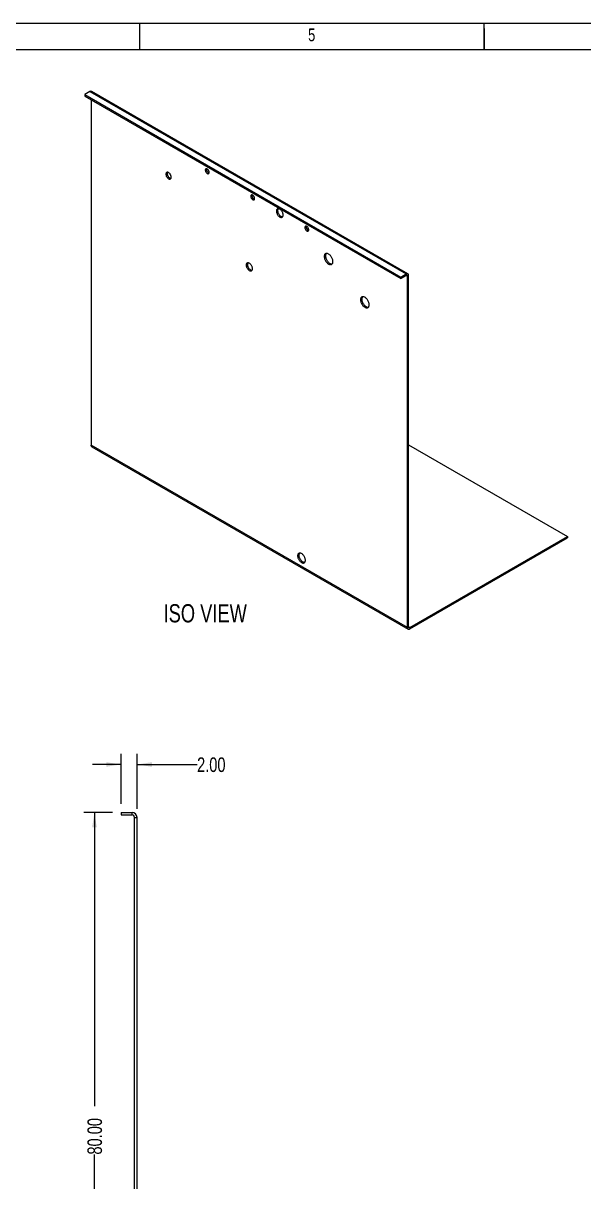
# Model space of a CAD drawing. Header units: inches. Extents: x 0 to 16.5, y 0 to 11.7.
# Drawn here: x 5.63 to 8.84, y 5.05 to 11.67 of the extents above; entities that cross this region are included whole.
import ezdxf

# ---------------------------------------------------------------- set-up
doc = ezdxf.new("R2010")
doc.units = ezdxf.units.IN
doc.header["$MEASUREMENT"] = 0
doc.layers.add('FORMAT', color=7, linetype='Continuous')
doc.styles.add('SLDTEXTSTYLE0', font='TXT', dxfattribs={"width": 0.75})
doc.dimstyles.new('SLDDIMSTYLE7', dxfattribs={"dimtxt": 0.084961, "dimasz": 0.084961, "dimexe": 0, "dimexo": 0.0625, "dimgap": 0.02124, "dimtad": 0, "dimlfac": 22, "dimrnd": 1e-09, "dimzin": 4, "dimdsep": 46, "dimtxsty": 'SLDTEXTSTYLE0', "dimsah": 1, "dimcen": 0.09, "dimadec": 0, "dimazin": 1, "dimtfac": 1, "dimtmove": 0, "dimatfit": 0, "dimfxl": 0, "dimfrac": 2, "dimtolj": 1, "dimtzin": 12, "dimarcsym": 0})
doc.dimstyles.new('SLDDIMSTYLE8', dxfattribs={"dimtxt": 0.084961, "dimasz": 0.084961, "dimexe": 0, "dimexo": 0.0625, "dimgap": 0.02124, "dimtad": 0, "dimlfac": 22, "dimrnd": 1e-09, "dimzin": 4, "dimdsep": 46, "dimtxsty": 'SLDTEXTSTYLE0', "dimsah": 1, "dimcen": 0.09, "dimadec": 0, "dimazin": 1, "dimtfac": 1, "dimtofl": 0, "dimtmove": 0, "dimatfit": 3, "dimfxl": 0, "dimfrac": 2, "dimtolj": 1, "dimtzin": 12, "dimarcsym": 0})

# ---------------------------------------------------------------- blocks, each defined once
blk = doc.blocks.new('Drawing View46')
at = {"color": 7, "linetype": 'Continuous', "lineweight": 25}
for p, q in [((-0.1051, 3.6364), (-0.1051, 3.6222)), ((-0.1051, 3.6364), (-0.0426, 3.6364)), ((-0.1051, 3.6222), (-0.0426, 3.6222)), ((-0.0426, 3.6222), (-0.0426, 3.6364)), ((-0.0284, 3.608), (-0.0142, 3.608)), ((-0.0284, 0.0284), (-0.0284, 3.608)), ((-0.0142, 0.0284), (-0.0142, 3.608)), ((-0.0142, 0.0284), (-0.0284, 0.0284)), ((0, 0.0142), (0, 0)), ((0, 0.0142), (1.8523, 0.0142)), ((0, 0), (1.8523, 0)), ((1.8523, 0.0142), (1.8523, 0))]:
    blk.add_line(p, q, dxfattribs=at)
for centre, radius, start, end in [((-0.0426, 3.608), 0.0284, 0, 90), ((-0.0426, 3.608), 0.0142, 0, 90), ((0, 0.0284), 0.0284, 180, 270), ((0, 0.0284), 0.0142, 180, 270)]:
    blk.add_arc(centre, radius, start, end, dxfattribs=at)
blk = doc.blocks.new('_D_31')
at = {"layer": 'FORMAT'}
for p, q in [((6.1931, 7.2111), (6.1931, 7.4954)), ((6.284, 7.1827), (6.284, 7.4954)), ((6.1931, 7.4354), (6.0297, 7.4354)), ((6.284, 7.4354), (6.627, 7.4354))]:
    blk.add_line(p, q, dxfattribs=at)
for points in [[(6.1931, 7.4354), (6.1081, 7.4485), (6.1081, 7.4223)], [(6.284, 7.4354), (6.369, 7.4223), (6.369, 7.4485)]]:
    blk.add_solid(points, dxfattribs=at)
at = {"layer": 'FORMAT', "insert": (6.627, 7.4758), "char_height": 0.08333, "attachment_point": 1, "style": 'SLDTEXTSTYLE0'}
blk.add_mtext('2.00', dxfattribs=at)
blk = doc.blocks.new('_D_32')
at = {"layer": 'FORMAT'}
for p, q in [((6.1431, 7.1611), (5.9808, 7.1611)), ((6.0408, 7.1611), (6.0408, 5.481)), ((6.0408, 3.5247), (6.0408, 5.2048)), ((6.2482, 3.5247), (5.9808, 3.5247))]:
    blk.add_line(p, q, dxfattribs=at)
for points in [[(6.0408, 7.1611), (6.0278, 7.0761), (6.0539, 7.0761)], [(6.0408, 3.5247), (6.0539, 3.6097), (6.0278, 3.6097)]]:
    blk.add_solid(points, dxfattribs=at)
at = {"layer": 'FORMAT', "insert": (6.0005, 5.2048), "char_height": 0.08333, "attachment_point": 1, "rotation": 90, "style": 'SLDTEXTSTYLE0'}
blk.add_mtext('80.00', dxfattribs=at)
blk = doc.blocks.new('Drawing View47')
at = {"color": 7, "linetype": 'Continuous', "lineweight": 25}
for p, q in [((-1.8162, 1.0419), (-1.8466, 1.0243)), ((-1.8466, 1.0243), (-1.8466, 1.0164)), ((-1.8466, 1.0243), (-0.0401, -0.0185)), ((-1.8466, 1.0164), (-0.0401, -0.0265)), ((-1.8162, 1.0419), (-0.0098, -0.001)), ((-1.8093, 0.9948), (-1.8093, -0.9796)), ((0, 0), (-1.8064, 1.0428)), ((-0.0401, -0.0185), (-0.0098, -0.001)), ((-0.0401, -0.0265), (-0.0098, -0.0089)), ((-0.0401, -0.0185), (-0.0401, -0.0265)), ((-0.0098, -0.0089), (-0.0098, -0.001)), ((-0.0098, -0.0089), (-0.0029, -0.0129)), ((-0.0029, -0.0129), (0.004, -0.0089)), ((-0.0029, -2.0224), (-0.0029, -0.0129)), ((0.004, -2.0184), (0.004, -0.0089)), ((-0.0029, -2.0224), (-1.8093, -0.9796)), ((-1.8053, -0.9885), (0.0012, -2.0313)), ((0.004, -0.9788), (0.9114, -1.5026)), ((0.011, -2.0224), (0.9114, -1.5026)), ((0.011, -2.0304), (0.9114, -1.5105)), ((0.9114, -1.5026), (0.9114, -1.5105)), ((0.004, -2.0184), (-0.0029, -2.0224)), ((0.011, -2.0224), (0.004, -2.0184)), ((0.011, -2.0224), (0.011, -2.0304))]:
    blk.add_line(p, q, dxfattribs=at)
at = {"color": 7, "linetype": 'Continuous', "lineweight": 25, "flags": 128}
for points in [[(-1.1353, 0.5802), (-1.1355, 0.5825), (-1.136, 0.5848), (-1.1367, 0.5873), (-1.1378, 0.5897), (-1.1391, 0.592), (-1.1406, 0.5941), (-1.1423, 0.5961), (-1.1441, 0.5977), (-1.1459, 0.5991), (-1.1478, 0.6001), (-1.1496, 0.6007), (-1.1514, 0.6009), (-1.153, 0.6007), (-1.1544, 0.6), (-1.1555, 0.599), (-1.1565, 0.5977), (-1.1571, 0.596), (-1.1574, 0.594), (-1.1574, 0.5919), (-1.1571, 0.5896), (-1.1565, 0.5872), (-1.1555, 0.5848), (-1.1544, 0.5824), (-1.153, 0.5801), (-1.1514, 0.5781), (-1.1496, 0.5763), (-1.1478, 0.5748), (-1.1459, 0.5736), (-1.1441, 0.5728), (-1.1423, 0.5724), (-1.1406, 0.5724), (-1.1391, 0.5728), (-1.1378, 0.5736), (-1.1367, 0.5748), (-1.136, 0.5763), (-1.1355, 0.5782), (-1.1353, 0.5802)], [(-1.1499, 0.6007), (-1.1504, 0.599), (-1.1505, 0.597)], [(-1.1505, 0.597), (-1.1504, 0.5947), (-1.1499, 0.5924), (-1.1491, 0.5899), (-1.1481, 0.5875), (-1.1468, 0.5852), (-1.1453, 0.5831), (-1.1436, 0.5811), (-1.1418, 0.5795), (-1.1399, 0.5781), (-1.1381, 0.5771), (-1.1362, 0.5765), (-1.1359, 0.5765)], [(-1.3522, 0.5523), (-1.3523, 0.5549), (-1.3528, 0.5576), (-1.3535, 0.5604), (-1.3546, 0.5632), (-1.3559, 0.5659), (-1.3574, 0.5686), (-1.3591, 0.5711), (-1.361, 0.5734), (-1.3631, 0.5754), (-1.3652, 0.5772), (-1.3674, 0.5786), (-1.3695, 0.5797), (-1.3716, 0.5804), (-1.3737, 0.5807), (-1.3756, 0.5806), (-1.3773, 0.5801), (-1.3788, 0.5792), (-1.3801, 0.5779), (-1.3812, 0.5763), (-1.3819, 0.5744), (-1.3824, 0.5723), (-1.3825, 0.5698), (-1.3824, 0.5673), (-1.3819, 0.5645), (-1.3812, 0.5618), (-1.3801, 0.559), (-1.3788, 0.5562), (-1.3773, 0.5536), (-1.3756, 0.5511), (-1.3737, 0.5488), (-1.3716, 0.5467), (-1.3695, 0.545), (-1.3674, 0.5435), (-1.3652, 0.5425), (-1.3631, 0.5418), (-1.361, 0.5415), (-1.3591, 0.5416), (-1.3574, 0.5421), (-1.3559, 0.543), (-1.3546, 0.5442), (-1.3535, 0.5458), (-1.3528, 0.5477), (-1.3523, 0.5499), (-1.3522, 0.5523)], [(-1.3756, 0.5738), (-1.3755, 0.5712), (-1.375, 0.5685), (-1.3743, 0.5657), (-1.3732, 0.563), (-1.3719, 0.5602), (-1.3704, 0.5575), (-1.3687, 0.555), (-1.3668, 0.5527), (-1.3647, 0.5507), (-1.3626, 0.5489), (-1.3604, 0.5475), (-1.3583, 0.5464), (-1.3562, 0.5458), (-1.3541, 0.5455), (-1.3537, 0.5454)], [(-0.8757, 0.4303), (-0.8759, 0.4326), (-0.8763, 0.435), (-0.8771, 0.4374), (-0.8781, 0.4398), (-0.8794, 0.4421), (-0.881, 0.4442), (-0.8826, 0.4462), (-0.8844, 0.4479), (-0.8863, 0.4492), (-0.8881, 0.4502), (-0.89, 0.4508), (-0.8917, 0.451), (-0.8933, 0.4508), (-0.8947, 0.4502), (-0.8959, 0.4492), (-0.8968, 0.4478), (-0.8974, 0.4461), (-0.8978, 0.4442), (-0.8978, 0.442), (-0.8974, 0.4397), (-0.8968, 0.4373), (-0.8959, 0.4349), (-0.8947, 0.4325), (-0.8933, 0.4303), (-0.8917, 0.4282), (-0.89, 0.4264), (-0.8881, 0.4249), (-0.8863, 0.4237), (-0.8844, 0.4229), (-0.8826, 0.4225), (-0.881, 0.4225), (-0.8794, 0.4229), (-0.8781, 0.4237), (-0.8771, 0.4249), (-0.8763, 0.4265), (-0.8759, 0.4283), (-0.8757, 0.4303)], [(-0.8903, 0.4509), (-0.8907, 0.4492), (-0.8909, 0.4471)], [(-0.8909, 0.4471), (-0.8907, 0.4448), (-0.8903, 0.4425), (-0.8895, 0.4401), (-0.8884, 0.4377), (-0.8871, 0.4353), (-0.8856, 0.4332), (-0.884, 0.4312), (-0.8822, 0.4296), (-0.8803, 0.4282), (-0.8784, 0.4272), (-0.8766, 0.4266), (-0.8763, 0.4266)], [(-0.7127, 0.3363), (-0.7129, 0.3392), (-0.7133, 0.3422), (-0.7141, 0.3453), (-0.7151, 0.3484), (-0.7164, 0.3515), (-0.718, 0.3546), (-0.7197, 0.3575), (-0.7217, 0.3603), (-0.7238, 0.3629), (-0.7261, 0.3652), (-0.7284, 0.3673), (-0.7308, 0.369), (-0.7333, 0.3704), (-0.7357, 0.3715), (-0.738, 0.3721), (-0.7403, 0.3724), (-0.7424, 0.3723), (-0.7444, 0.3717), (-0.7462, 0.3708), (-0.7477, 0.3696), (-0.749, 0.368), (-0.75, 0.366), (-0.7508, 0.3638), (-0.7512, 0.3613), (-0.7514, 0.3586), (-0.7512, 0.3557), (-0.7508, 0.3527), (-0.75, 0.3496), (-0.749, 0.3465), (-0.7477, 0.3433), (-0.7462, 0.3403), (-0.7444, 0.3373), (-0.7424, 0.3346), (-0.7403, 0.332), (-0.738, 0.3296), (-0.7357, 0.3276), (-0.7333, 0.3258), (-0.7308, 0.3244), (-0.7284, 0.3234), (-0.7261, 0.3227), (-0.7238, 0.3225), (-0.7217, 0.3226), (-0.7197, 0.3231), (-0.718, 0.324), (-0.7164, 0.3253), (-0.7151, 0.3269), (-0.7141, 0.3288), (-0.7133, 0.3311), (-0.7129, 0.3336), (-0.7127, 0.3363)], [(-0.7445, 0.3626), (-0.7443, 0.3597), (-0.7439, 0.3567), (-0.7431, 0.3536), (-0.7421, 0.3504), (-0.7408, 0.3473), (-0.7393, 0.3443), (-0.7375, 0.3413), (-0.7355, 0.3385), (-0.7334, 0.336), (-0.7311, 0.3336), (-0.7288, 0.3316), (-0.7264, 0.3298), (-0.7239, 0.3284), (-0.7215, 0.3274), (-0.7192, 0.3267), (-0.7169, 0.3265), (-0.7154, 0.3265)], [(-0.5663, 0.2518), (-0.5665, 0.254), (-0.567, 0.2564), (-0.5677, 0.2588), (-0.5688, 0.2612), (-0.5701, 0.2635), (-0.5716, 0.2657), (-0.5733, 0.2676), (-0.5751, 0.2693), (-0.5769, 0.2706), (-0.5788, 0.2716), (-0.5806, 0.2722), (-0.5824, 0.2724), (-0.584, 0.2722), (-0.5854, 0.2716), (-0.5865, 0.2706), (-0.5875, 0.2692), (-0.5881, 0.2675), (-0.5884, 0.2656), (-0.5884, 0.2634), (-0.5881, 0.2611), (-0.5875, 0.2587), (-0.5865, 0.2563), (-0.5854, 0.2539), (-0.584, 0.2517), (-0.5824, 0.2496), (-0.5806, 0.2478), (-0.5788, 0.2463), (-0.5769, 0.2451), (-0.5751, 0.2443), (-0.5733, 0.2439), (-0.5716, 0.2439), (-0.5701, 0.2443), (-0.5688, 0.2452), (-0.5677, 0.2463), (-0.567, 0.2479), (-0.5665, 0.2497), (-0.5663, 0.2518)], [(-0.5809, 0.2723), (-0.5814, 0.2706), (-0.5815, 0.2685)], [(-0.5815, 0.2685), (-0.5814, 0.2663), (-0.5809, 0.2639), (-0.5801, 0.2615), (-0.5791, 0.2591), (-0.5778, 0.2568), (-0.5763, 0.2546), (-0.5746, 0.2527), (-0.5728, 0.251), (-0.5709, 0.2496), (-0.5691, 0.2487), (-0.5672, 0.2481), (-0.5669, 0.248)], [(-0.4282, 0.07), (-0.4284, 0.0733), (-0.4289, 0.0767), (-0.4296, 0.0802), (-0.4307, 0.0838), (-0.432, 0.0874), (-0.4337, 0.091), (-0.4355, 0.0945), (-0.4376, 0.0978), (-0.4399, 0.101), (-0.4423, 0.1039), (-0.4449, 0.1067), (-0.4476, 0.1091), (-0.4503, 0.1112), (-0.4531, 0.113), (-0.4559, 0.1144), (-0.4586, 0.1155), (-0.4613, 0.1161), (-0.4639, 0.1164), (-0.4663, 0.1163), (-0.4686, 0.1157), (-0.4707, 0.1148), (-0.4725, 0.1134), (-0.4741, 0.1117), (-0.4755, 0.1097), (-0.4766, 0.1073), (-0.4773, 0.1047), (-0.4778, 0.1018), (-0.4779, 0.0987), (-0.4778, 0.0954), (-0.4773, 0.0919), (-0.4766, 0.0884), (-0.4755, 0.0848), (-0.4741, 0.0812), (-0.4725, 0.0776), (-0.4707, 0.0742), (-0.4686, 0.0708), (-0.4663, 0.0676), (-0.4639, 0.0647), (-0.4613, 0.062), (-0.4586, 0.0595), (-0.4559, 0.0574), (-0.4531, 0.0556), (-0.4503, 0.0542), (-0.4476, 0.0531), (-0.4449, 0.0525), (-0.4423, 0.0522), (-0.4399, 0.0524), (-0.4376, 0.0529), (-0.4355, 0.0539), (-0.4337, 0.0552), (-0.432, 0.0569), (-0.4307, 0.0589), (-0.4296, 0.0613), (-0.4289, 0.0639), (-0.4284, 0.0668), (-0.4282, 0.07)], [(-0.471, 0.1026), (-0.4709, 0.0993), (-0.4704, 0.0959), (-0.4696, 0.0924), (-0.4686, 0.0888), (-0.4672, 0.0852), (-0.4656, 0.0816), (-0.4638, 0.0781), (-0.4617, 0.0748), (-0.4594, 0.0716), (-0.457, 0.0687), (-0.4544, 0.0659), (-0.4517, 0.0635), (-0.449, 0.0614), (-0.4462, 0.0596), (-0.4434, 0.0582), (-0.4407, 0.0571), (-0.438, 0.0565), (-0.4354, 0.0562), (-0.433, 0.0564), (-0.4324, 0.0565)], [(-0.8881, 0.0293), (-0.8883, 0.032), (-0.8887, 0.035), (-0.8895, 0.038), (-0.8905, 0.041), (-0.8918, 0.044), (-0.8934, 0.0469), (-0.8951, 0.0498), (-0.8971, 0.0524), (-0.8992, 0.0548), (-0.9014, 0.057), (-0.9037, 0.0588), (-0.9061, 0.0603), (-0.9084, 0.0615), (-0.9107, 0.0623), (-0.9129, 0.0627), (-0.9151, 0.0628), (-0.917, 0.0624), (-0.9188, 0.0616), (-0.9203, 0.0605), (-0.9216, 0.059), (-0.9227, 0.0571), (-0.9234, 0.055), (-0.9239, 0.0526), (-0.924, 0.05), (-0.9239, 0.0472), (-0.9234, 0.0443), (-0.9227, 0.0413), (-0.9216, 0.0382), (-0.9203, 0.0352), (-0.9188, 0.0323), (-0.917, 0.0295), (-0.9151, 0.0268), (-0.9129, 0.0244), (-0.9107, 0.0223), (-0.9084, 0.0204), (-0.9061, 0.0189), (-0.9037, 0.0177), (-0.9014, 0.0169), (-0.8992, 0.0165), (-0.8971, 0.0165), (-0.8951, 0.0169), (-0.8934, 0.0176), (-0.8918, 0.0188), (-0.8905, 0.0203), (-0.8895, 0.0221), (-0.8887, 0.0242), (-0.8883, 0.0266), (-0.8881, 0.0293)], [(-0.9171, 0.054), (-0.917, 0.0512), (-0.9165, 0.0482), (-0.9158, 0.0452), (-0.9147, 0.0422), (-0.9134, 0.0392), (-0.9119, 0.0363), (-0.9101, 0.0335), (-0.9081, 0.0308), (-0.906, 0.0284), (-0.9038, 0.0263), (-0.9015, 0.0244), (-0.8992, 0.0229), (-0.8968, 0.0217), (-0.8945, 0.0209), (-0.8923, 0.0205), (-0.8904, 0.0204)], [(0.004, -0.0089), (0.0039, -0.0065), (0.0034, -0.0044), (0.0025, -0.0026), (0.0014, -0.0011), (0, 0), (-0.0016, 0.0007), (-0.0035, 0.0009), (-0.0055, 0.0007), (-0.0076, 0.0001), (-0.0098, -0.001)], [(-0.2211, -0.1772), (-0.2212, -0.1739), (-0.2217, -0.1705), (-0.2225, -0.1669), (-0.2235, -0.1633), (-0.2249, -0.1597), (-0.2265, -0.1562), (-0.2283, -0.1527), (-0.2304, -0.1494), (-0.2327, -0.1462), (-0.2351, -0.1432), (-0.2377, -0.1405), (-0.2404, -0.1381), (-0.2431, -0.1359), (-0.2459, -0.1342), (-0.2487, -0.1327), (-0.2515, -0.1317), (-0.2541, -0.131), (-0.2567, -0.1308), (-0.2592, -0.1309), (-0.2614, -0.1315), (-0.2635, -0.1324), (-0.2654, -0.1337), (-0.267, -0.1354), (-0.2683, -0.1375), (-0.2694, -0.1398), (-0.2702, -0.1425), (-0.2706, -0.1454), (-0.2708, -0.1485), (-0.2706, -0.1518), (-0.2702, -0.1553), (-0.2694, -0.1588), (-0.2683, -0.1624), (-0.267, -0.166), (-0.2654, -0.1695), (-0.2635, -0.173), (-0.2614, -0.1764), (-0.2592, -0.1795), (-0.2567, -0.1825), (-0.2541, -0.1852), (-0.2515, -0.1877), (-0.2487, -0.1898), (-0.2459, -0.1916), (-0.2431, -0.193), (-0.2404, -0.194), (-0.2377, -0.1947), (-0.2351, -0.195), (-0.2327, -0.1948), (-0.2304, -0.1943), (-0.2283, -0.1933), (-0.2265, -0.192), (-0.2249, -0.1903), (-0.2235, -0.1882), (-0.2225, -0.1859), (-0.2217, -0.1832), (-0.2212, -0.1803), (-0.2211, -0.1772)], [(-0.2639, -0.1445), (-0.2637, -0.1478), (-0.2633, -0.1513), (-0.2625, -0.1548), (-0.2614, -0.1584), (-0.2601, -0.162), (-0.2585, -0.1656), (-0.2566, -0.169), (-0.2545, -0.1724), (-0.2522, -0.1755), (-0.2498, -0.1785), (-0.2472, -0.1812), (-0.2446, -0.1837), (-0.2418, -0.1858), (-0.239, -0.1876), (-0.2362, -0.189), (-0.2335, -0.1901), (-0.2308, -0.1907), (-0.2282, -0.191), (-0.2258, -0.1908), (-0.2252, -0.1907)], [(-1.8053, -0.9885), (-1.8053, -0.9885), (-1.8067, -0.9874), (-1.8078, -0.9859), (-1.8086, -0.9841), (-1.8091, -0.9819), (-1.8093, -0.9796)], [(-0.5857, -1.6381), (-0.5858, -1.635), (-0.5863, -1.6317), (-0.5871, -1.6284), (-0.5881, -1.625), (-0.5894, -1.6217), (-0.591, -1.6183), (-0.5929, -1.6151), (-0.5949, -1.612), (-0.5971, -1.6091), (-0.5995, -1.6065), (-0.6019, -1.6041), (-0.6045, -1.602), (-0.6071, -1.6002), (-0.6097, -1.5988), (-0.6123, -1.5977), (-0.6148, -1.5971), (-0.6173, -1.5968), (-0.6196, -1.5969), (-0.6217, -1.5975), (-0.6236, -1.5984), (-0.6253, -1.5997), (-0.6268, -1.6014), (-0.628, -1.6034), (-0.6289, -1.6057), (-0.6295, -1.6083), (-0.6298, -1.6111), (-0.6298, -1.6141), (-0.6295, -1.6173), (-0.6289, -1.6206), (-0.628, -1.6239), (-0.6268, -1.6273), (-0.6253, -1.6307), (-0.6236, -1.634), (-0.6217, -1.6371), (-0.6196, -1.6401), (-0.6173, -1.6429), (-0.6148, -1.6454), (-0.6123, -1.6477), (-0.6097, -1.6496), (-0.6071, -1.6512), (-0.6045, -1.6525), (-0.6019, -1.6533), (-0.5995, -1.6538), (-0.5971, -1.6538), (-0.5949, -1.6535), (-0.5929, -1.6528), (-0.591, -1.6517), (-0.5894, -1.6502), (-0.5881, -1.6483), (-0.5871, -1.6462), (-0.5863, -1.6437), (-0.5858, -1.641), (-0.5857, -1.6381)], [(-0.623, -1.6086), (-0.6228, -1.6117), (-0.6223, -1.6149), (-0.6216, -1.6183), (-0.6205, -1.6217), (-0.6192, -1.625), (-0.6176, -1.6283), (-0.6158, -1.6316), (-0.6137, -1.6346), (-0.6115, -1.6375), (-0.6092, -1.6402), (-0.6067, -1.6426), (-0.6041, -1.6447), (-0.6015, -1.6465), (-0.5989, -1.6479), (-0.5963, -1.6489), (-0.5938, -1.6496), (-0.5914, -1.6499), (-0.5891, -1.6497)], [(-0.0029, -2.0224), (-0.0027, -2.0248), (-0.0022, -2.0269), (-0.0014, -2.0288), (-0.0002, -2.0302), (0.0012, -2.0313), (0.0028, -2.032), (0.0047, -2.0322), (0.0067, -2.032), (0.0088, -2.0314), (0.011, -2.0304)]]:
    blk.add_lwpolyline(points, dxfattribs=at)
at = {"color": 7, "linetype": 'Continuous', "lineweight": 25}
for centre, radius, start, end in [((-1.8105, 1.034), 0.00974, 65.39271, 125.91774), ((-1.3621, 0.5744), 0.0135, 152.02915, 182.21334), ((-0.728, 0.3633), 0.0165, 146.90864, 182.65623), ((-0.451, 0.1039), 0.0201, 142.2355, 183.44057), ((-0.9014, 0.0546), 0.0157, 148.61244, 182.28139), ((-0.0071, -0.0122), 0.00426, 350.78596, 129.20329), ((-0.2438, -0.1433), 0.0201, 142.2355, 183.44057), ((-0.6043, -1.6077), 0.0187, 144.7107, 182.6763), ((0.0083, -2.0191), 0.00426, 170.78596, 309.20329)]:
    blk.add_arc(centre, radius, start, end, dxfattribs=at)

msp = doc.modelspace()

# ---------------------------------------------------------------- linework, layer by layer
at = {"color": 7, "linetype": 'Continuous', "lineweight": 18}
for p, q in [((0.0187, 11.67421), (16.51673, 11.67421)), ((6.29921, 11.52421), (6.29921, 11.67421)), ((8.26772, 11.52421), (8.26772, 11.67421)), ((8.26772, 11.64425), (8.26772, 11.52417)), ((0.1687, 11.52421), (16.36673, 11.52421))]:
    msp.add_line(p, q, dxfattribs=at)

# ---------------------------------------------------------------- block references
at = {"color": 7, "linetype": 'Continuous', "lineweight": 25}
for name, p in [('Drawing View47', (7.83161, 10.24113)), ('Drawing View46', (6.2982, 3.52471))]:
    msp.add_blockref(name, p, dxfattribs=at)

# ---------------------------------------------------------------- texts
at = {"color": 7, "linetype": 'Continuous', "lineweight": 0, "insert": (7.282, 11.64401), "char_height": 0.07292, "attachment_point": 2, "style": 'SLDTEXTSTYLE0'}
msp.add_mtext('5', dxfattribs=at)
at = {"layer": 'FORMAT', "insert": (6.43576, 8.35204), "char_height": 0.104167, "attachment_point": 1, "style": 'SLDTEXTSTYLE0'}
msp.add_mtext('ISO VIEW', dxfattribs=at)

# ---------------------------------------------------------------- dimensions: what is measured, and where the dimension line sits
at = {"layer": 'FORMAT'}
for base, p2, angle, dimstyle, picture, middle in [((6.28399, 7.43539), (6.28399, 7.13266), 0, 'SLDDIMSTYLE7', '_D_31', (6.73475, 7.43539)), ((6.04082, 3.52471), (6.2982, 3.52471), 90, 'SLDDIMSTYLE8', '_D_32', (6.04082, 5.34289))]:
    dim = msp.add_linear_dim(base=base, p1=(6.19308, 7.16107), p2=p2, angle=angle, dimstyle=dimstyle, dxfattribs=at)
    dim.commit()
    dim.dimension.update_dxf_attribs({"geometry": picture, "text_midpoint": middle, "dimtype": 160})

doc.saveas('drawing.dxf')
